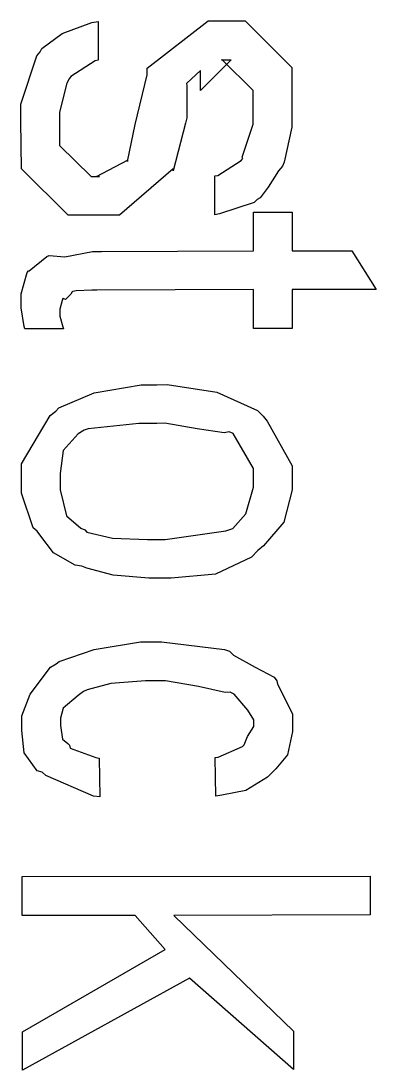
# Model space of a CAD drawing. Extents: x 0.1 to 11.6, y 0.3 to 16.2.
# Drawn here: x 8.3772 to 8.5047, y 11.8696 to 12.246 of the extents above; entities that cross this region are included whole.
import ezdxf

# ---------------------------------------------------------------- set-up
doc = ezdxf.new("R2010")
doc.units = 0
doc.layers.get('0').update_dxf_attribs({"linetype": 'CONTINUOUS'})

msp = doc.modelspace()

# ---------------------------------------------------------------- linework, layer by layer
at = {"color": 0}
for points in [[(8.405, 12.2458), (8.405, 12.2319), (8.40386, 12.2317), (8.39518, 12.2261), (8.39458, 12.2252), (8.39372, 12.2237), (8.39111, 12.2133), (8.39111, 12.2097), (8.39111, 12.2013), (8.4024, 12.1902), (8.40543, 12.1902), (8.40435, 12.1902), (8.41542, 12.1961), (8.41542, 12.1956), (8.41824, 12.2089), (8.42258, 12.2267), (8.42258, 12.2291), (8.4445, 12.246), (8.44732, 12.246), (8.45774, 12.246), (8.47444, 12.2293), (8.47444, 12.2126), (8.47444, 12.2079), (8.47174, 12.1953), (8.47119, 12.1939), (8.46972, 12.1922), (8.46593, 12.1864), (8.46306, 12.1826), (8.46208, 12.182), (8.46099, 12.1809), (8.44846, 12.1768), (8.44689, 12.1765), (8.44689, 12.1904), (8.44792, 12.1906), (8.45628, 12.1959), (8.45686, 12.1967), (8.4566, 12.1971), (8.45833, 12.2022), (8.46056, 12.209), (8.46056, 12.2113), (8.46056, 12.221), (8.44949, 12.2321), (8.44928, 12.2321), (8.45275, 12.2321), (8.44168, 12.221), (8.44168, 12.2282), (8.43668, 12.2236), (8.43679, 12.2228), (8.43674, 12.2113), (8.43625, 12.2093), (8.43192, 12.1922), (8.43192, 12.193), (8.4126, 12.1763), (8.40717, 12.1763), (8.39415, 12.1763), (8.37744, 12.193), (8.37722, 12.21), (8.37722, 12.2162), (8.38297, 12.2335), (8.38417, 12.2349), (8.38476, 12.2361), (8.39203, 12.2415), (8.40272, 12.2454), (8.405, 12.2458)], [(8.39253, 12.1355), (8.37864, 12.1355), (8.37831, 12.1364), (8.37733, 12.1431), (8.37733, 12.1453), (8.37733, 12.1481), (8.3795, 12.1557), (8.37993, 12.1564), (8.38015, 12.1564), (8.38656, 12.1615), (8.38732, 12.1618), (8.38732, 12.1618), (8.39301, 12.1614), (8.40289, 12.1633), (8.40619, 12.1633), (8.46067, 12.1635), (8.46067, 12.1774), (8.47456, 12.1774), (8.47456, 12.1635), (8.49604, 12.1635), (8.50472, 12.1496), (8.47456, 12.1496), (8.47456, 12.1357), (8.46067, 12.1357), (8.46067, 12.1496), (8.40446, 12.1494), (8.40261, 12.1494), (8.39708, 12.1492), (8.39589, 12.1489), (8.39556, 12.1488), (8.39512, 12.148), (8.39318, 12.1461), (8.39236, 12.1464), (8.39231, 12.1464), (8.39204, 12.1457), (8.39122, 12.1426), (8.39122, 12.1416), (8.39122, 12.1401), (8.39231, 12.1362), (8.39253, 12.1355)], [(8.426, 12.1155), (8.42968, 12.1156), (8.44754, 12.1128), (8.46213, 12.1062), (8.46419, 12.1042), (8.4656, 12.1024), (8.47461, 12.0864), (8.47461, 12.081), (8.47461, 12.0778), (8.47157, 12.0662), (8.46431, 12.0577), (8.46224, 12.056), (8.46001, 12.0536), (8.44704, 12.0475), (8.43121, 12.0461), (8.42751, 12.0461), (8.42318, 12.0461), (8.41032, 12.0472), (8.40082, 12.0497), (8.39908, 12.0504), (8.39669, 12.0508), (8.38894, 12.0552), (8.384, 12.0616), (8.38303, 12.063), (8.38161, 12.0641), (8.37739, 12.0766), (8.37739, 12.0808), (8.37739, 12.0871), (8.38769, 12.1044), (8.38975, 12.106), (8.39079, 12.1072), (8.40354, 12.1126), (8.42036, 12.1155), (8.426, 12.1155)], [(8.426, 12.1016), (8.41949, 12.1016), (8.40136, 12.0997), (8.39996, 12.0992), (8.39779, 12.0979), (8.39236, 12.0919), (8.39128, 12.0836), (8.39128, 12.0808), (8.39128, 12.0778), (8.39356, 12.0685), (8.39871, 12.064), (8.40017, 12.0634), (8.40087, 12.0626), (8.41004, 12.0604), (8.42264, 12.0599), (8.42686, 12.0599), (8.42899, 12.06), (8.45079, 12.0631), (8.45226, 12.0636), (8.45324, 12.0639), (8.458, 12.0692), (8.46072, 12.0787), (8.46072, 12.081), (8.46072, 12.0854), (8.45344, 12.098), (8.45204, 12.0986), (8.45014, 12.0982), (8.44049, 12.0997), (8.42888, 12.1017), (8.426, 12.1016)], [(8.40528, 11.9815), (8.40549, 11.9676), (8.40326, 11.9679), (8.38613, 11.9753), (8.38488, 11.9765), (8.38303, 11.977), (8.37842, 11.9834), (8.3775, 11.9914), (8.3775, 11.9941), (8.3775, 11.9967), (8.38058, 12.0045), (8.38781, 12.0141), (8.38986, 12.0153), (8.39089, 12.0162), (8.40354, 12.0205), (8.42014, 12.0232), (8.42567, 12.0232), (8.42763, 12.0232), (8.45025, 12.0205), (8.45215, 12.0199), (8.45356, 12.0184), (8.46132, 12.0142), (8.4681, 12.0105), (8.46907, 12.0093), (8.46929, 12.0081), (8.47472, 11.9974), (8.47472, 11.9939), (8.47472, 11.9911), (8.47293, 11.9827), (8.46875, 11.9777), (8.46756, 11.9765), (8.46576, 11.9747), (8.458, 11.9699), (8.44933, 11.9682), (8.44715, 11.9678), (8.44694, 11.9817), (8.44808, 11.9819), (8.45676, 11.9857), (8.45736, 11.9863), (8.45731, 11.9863), (8.4586, 11.9893), (8.46083, 11.9929), (8.46083, 11.9941), (8.46083, 11.9953), (8.45871, 11.9987), (8.45378, 12.0044), (8.45236, 12.0052), (8.45051, 12.0051), (8.44097, 12.0072), (8.42908, 12.0093), (8.42611, 12.0093), (8.42193, 12.0093), (8.40944, 12.0083), (8.40099, 12.006), (8.39963, 12.0054), (8.39774, 12.004), (8.39242, 11.9994), (8.39139, 11.9959), (8.39139, 11.9947), (8.39139, 11.9932), (8.39219, 11.9883), (8.3941, 11.9867), (8.39464, 11.9861), (8.39492, 11.9851), (8.40408, 11.9817), (8.40528, 11.9815)], [(8.3776, 11.939), (8.5026, 11.9392), (8.5026, 11.9253), (8.43207, 11.9251), (8.47504, 11.8835), (8.47504, 11.8698), (8.43772, 11.9026), (8.37782, 11.8696), (8.37782, 11.8833), (8.42904, 11.9128), (8.41818, 11.9251), (8.3776, 11.9251), (8.3776, 11.939)]]:
    msp.add_lwpolyline(points, close=True, dxfattribs=at)

doc.saveas('drawing.dxf')
